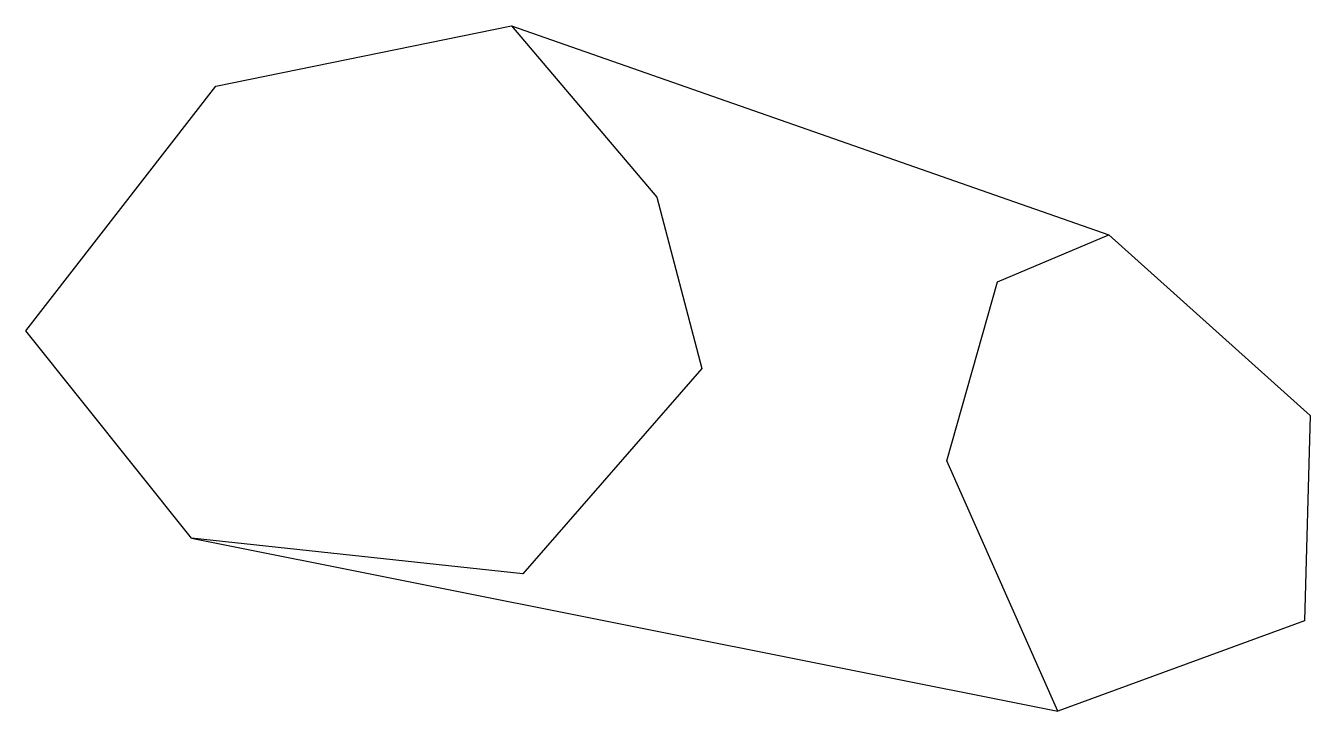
# Paper-space layout 'A4' of a CAD drawing. Header units: millimetres. Extents: x 40 to 175, y 161 to 233.
import ezdxf

# ---------------------------------------------------------------- set-up
doc = ezdxf.new("R2010")
doc.units = ezdxf.units.MM

psp = doc.layouts.new('A4')

# ---------------------------------------------------------------- linework, layer by layer
for p, q in [((59.74, 226.49), (90.87, 232.84)), ((90.87, 232.84), (106.14, 214.8)), ((90.87, 232.84), (153.73, 210.83)), ((39.71, 200.72), (59.74, 226.49)), ((106.14, 214.8), (110.9, 196.75)), ((142.03, 205.87), (153.73, 210.83)), ((153.73, 210.83), (174.95, 191.79)), ((136.68, 187.03), (142.03, 205.87)), ((57.16, 178.9), (39.71, 200.72)), ((110.9, 196.75), (92.06, 175.14)), ((174.95, 191.79), (174.35, 170.18)), ((148.38, 160.66), (136.68, 187.03)), ((92.06, 175.14), (57.16, 178.9)), ((57.16, 178.9), (148.38, 160.66)), ((174.35, 170.18), (148.38, 160.66))]:
    psp.add_line(p, q)

doc.saveas('drawing.dxf')
